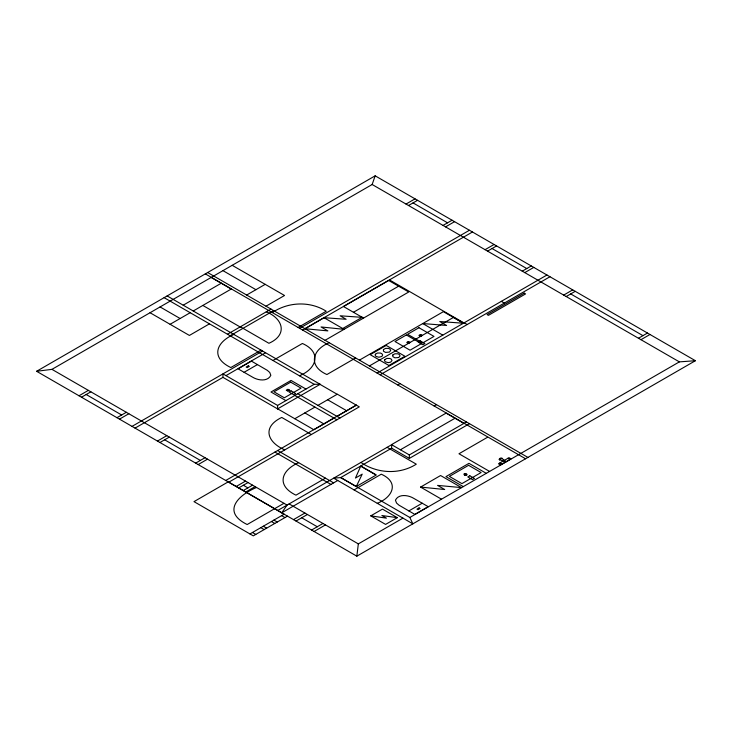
<?xml version="1.0" encoding="UTF-8"?>
<svg xmlns="http://www.w3.org/2000/svg" width="732" height="732" viewBox="0 0 732 732"><rect width="100%" height="100%" fill="white"/><g stroke="black" fill="none" stroke-linecap="round" stroke-linejoin="round"><path stroke-width="1.1" d="M356.841 556.174L695.4 360.711L375.159 175.826L36.6 371.289L356.841 556.174L358.332 543.885L402.939 518.128M36.6 371.289L51.963 369.358L372.149 184.501L375.159 175.826M356.283 486.533L362.212 474.144L355.468 478.042L360.794 465.991L376.321 474.958L356.283 486.533L340.746 477.566M183.201 305.198L221.229 283.247M170.099 324.294L190.146 312.729M193.221 310.99L231.248 289.03L211.2 277.465M246.693 295.023L265.204 284.336M406.022 204.063L415.044 198.857M79.01 395.774L88.362 390.366M408.529 205.509L417.551 200.303M81.517 397.211L90.869 391.812M209.434 323.864L189.396 335.439L150.051 312.729M266.018 306.186L284.528 295.49L232.172 265.313M227.469 334.231L270.996 309.096M230.141 335.778L273.667 310.642M233.828 334.433C215.702 342.338 210.578 357.847 230.818 367.546L261.004 350.116M272.341 312.573C288.234 301.831 309.883 300.898 326.234 311.219L298.116 327.451M443.034 225.429L452.056 220.222M445.541 226.874L454.563 221.668M116.983 417.688L126.334 412.29M119.481 419.143L128.841 413.736M299.608 328.311L469.441 230.26M132.035 426.381L262.568 351.021M302.609 330.05L472.451 231.998M362.258 317.359L340.115 315.785L346.126 319.262L324.02 317.706L305.006 328.732L327.863 330.891L321.046 326.957L344.077 329.327M388.71 280.411L343.482 306.516L363.53 318.091M135.045 428.119L222.958 377.364L277.584 408.895L320.195 384.3L167.134 295.92M225.968 375.626L265.57 352.76M244.076 372.295L252.714 377.245C258.039 380.475 267.61 381.894 270.84 375.333L269.751 372.478L267.363 370.374L251.424 361.114L238.065 368.827L244.076 372.295L257.435 364.582M353.446 312.271L398.574 286.221M272.954 360.492L302.408 343.482C322.007 352.138 316.837 368.818 299.397 375.763M342.732 328.512L362.157 317.295M325.054 340.307L408.758 291.977L388.555 280.429M485.051 249.685L494.073 244.479M157.444 441.057L166.795 435.659M487.558 251.131L496.58 245.925M329.244 342.722C311.951 349.722 307.962 366.192 326.911 374.537L355.624 357.957M159.951 442.503L169.312 437.105M222.958 377.364L222.958 373.887L277.584 405.427L314.184 384.3L320.195 384.3M359.412 360.144L443.382 311.658L463.42 323.233L439.786 321.531L446.593 325.466L422.794 323.544M522.255 271.169L531.276 265.954M524.762 272.615L533.784 267.4M195.673 463.118L205.024 457.72M198.171 464.573L207.531 459.165M369.431 365.927L453.511 317.377L463.539 323.169M294.795 418.741L314.925 407.111M317.953 405.363L337.315 394.191L359.284 406.864L228.75 482.223M377.117 373.064L546.95 275.012M380.128 374.802L549.961 276.742M225.749 480.485L356.274 405.125M333.984 418.118L313.863 429.73L277.666 408.849M337.04 416.352L356.374 405.189M397.741 384.968L400.075 383.623M563.695 295.088L572.708 289.881M236.162 486.506L245.522 481.107M566.193 296.533L575.215 291.327M238.669 487.951L248.029 482.553M243.225 490.577L252.577 485.179M245.723 492.023L255.075 486.624M298.638 462.67C280.813 470.484 276.284 485.746 295.966 495.161L325.447 478.142M256.529 487.466C237.827 495.253 221.54 511.888 247.178 524.533L283.961 503.296M434.158 405.995L436.492 404.64M277.712 510.488L391.647 444.708L391.647 448.185L340.728 477.575L333.71 478.161L412.848 523.847L409.838 517.478L340.728 477.575M337.736 480.485L281.738 512.812L287.063 505.089L51.963 369.358M249.951 533.939L284.135 514.193L228.21 481.866L193.989 501.63L253.29 535.861L287.475 516.133M400.404 449.768L455.011 418.237M293.514 519.61L304.905 513.041M463.905 423.37L446.117 413.104L391.51 444.635L409.334 454.92L466.458 421.943M296.021 521.056L307.413 514.486M354.059 489.909L381.271 474.199C399.681 482.388 392.736 497.321 377.264 503.305M391.647 448.185L409.334 458.397L469.459 423.682M638.45 338.248L647.472 333.042M640.957 339.694L649.97 334.487M311.576 530.041L322.968 523.462M314.083 531.487L325.475 524.908M487.274 437.416L458.973 453.758L489.589 471.435M370.767 515.859L382.461 509.106L397.284 517.661L385.59 524.414L370.767 515.859L386.423 518.146L381.894 515.529L397.284 517.661M420.543 487.1L440.582 475.526L461.508 487.603L437.571 485.398L444.69 489.507L420.571 487.082L441.46 499.178M408.849 510.927L422.208 503.213L428.211 506.681L414.852 514.395L398.922 505.135L396.534 503.03L395.436 500.176C398.666 493.615 408.246 495.033 413.571 498.263L422.208 503.213M502.674 460.602L503.57 460.089M503.305 460.968L498.455 463.768L500.496 464.948L511.055 458.854L509.014 457.674L504.202 460.446M409.838 517.478L679.369 361.873L695.4 360.711M413.04 202.901L447.545 222.821M492.069 248.532L526.766 268.562M570.704 293.925L642.961 335.649M372.149 184.501L679.369 361.873M501.319 301.355L504.33 303.094M464.18 322.794L467.19 324.532M389.451 279.917L463.951 322.931M422.757 323.571L442.796 335.137M324.02 317.706L344.104 329.308M222.949 270.639L255.935 289.689M207.659 272.524L527.9 457.418M205.317 273.878L525.567 458.772M266.247 311.841C283.293 318.667 287.868 334.936 268.918 343.29L240.352 326.792M507.944 458.287L509.984 459.467M506.242 461.627C504 461.059 501.054 455.551 499.023 459.403L505.345 462.148M499.563 463.127L501.63 464.289M202.837 305.436L240.114 326.966M486.258 473.32L468.965 463.329L445.953 476.614L463.246 486.606M320.04 384.382L337.168 394.274M164.124 297.659L314.184 384.3M327.652 399.773L346.712 410.771M305.949 389.049L291.034 380.439L270.986 392.004L285.91 400.624M160.079 306.937L180.118 318.512M297.823 393.743L339.913 418.045M387.118 447.325L416.298 464.18C399.471 474.839 377.19 473.595 360.931 462.441M294.813 395.481L336.912 419.775M304.869 412.921L323.928 423.929M311.356 434.534L281.747 417.441C261.882 426.957 267.015 442.165 284.757 449.887M361.288 466.513L375.425 474.675M277.62 450.537L333.618 482.864M274.948 452.083L330.946 484.41M289.103 503.909L358.332 543.885M301.712 517.771L317.276 526.756M86.193 394.511L121.658 414.989M164.636 439.804L200.348 460.419M243.353 485.252L247.901 487.878M281.637 515.639L284.977 517.57M273.924 520.095L277.263 522.017M271.426 521.532L274.765 523.462M263.31 526.226L266.649 528.156M260.821 527.662L264.161 529.593M252.448 532.493L255.788 534.424M409.334 454.92L409.334 458.397M277.584 405.427L277.584 408.895M499.498 459.797L502.198 458.25L500.413 458.552L499.498 459.797M375.406 354.233L375.132 355.057L375.974 356.447L378.911 357.234L381.839 356.447L382.69 355.057L381.839 353.657L380.329 353.034L377.483 353.034L375.406 354.233M383.458 349.585L383.458 351.223L385.535 352.421L389.378 352.101L390.742 350.408L389.891 349.008L388.39 348.377L385.535 348.377L383.458 349.585M384.757 359.632L384.483 360.455L385.325 361.846L388.262 362.633L390.678 362.148L392.041 360.455L391.19 359.064L389.689 358.433L386.844 358.433L384.757 359.632M392.819 354.983L392.819 356.621L394.896 357.829L398.73 357.5L400.093 355.807L399.251 354.407L397.741 353.785L394.896 353.785L392.819 354.983M288.865 390.211C286.798 392.169 286.788 388.253 288.865 390.211M409.362 342.448C407.294 344.415 407.285 340.49 409.362 342.448M421.531 335.43C419.454 337.388 419.445 333.472 421.531 335.43M422.236 335.43L420.58 336.381L418.924 335.43L420.58 334.478L422.236 335.43M289.579 390.211L287.923 391.163L286.267 390.211L287.923 389.25L289.579 390.211M410.076 342.448L408.419 343.409L406.763 342.448L408.419 341.496L410.076 342.448M464.097 474.043L464.509 475.397L466.43 475.388L467.126 474.601L466.43 473.805L464.097 474.043M464.683 474.281C464.912 476.66 467.94 473.229 464.683 474.281M508.703 459.202L508.703 459.202M500.67 463.603L501.301 463.521L500.67 463.603M248.304 365.799L246.181 367.025L247.196 367.61L249.319 366.384L248.304 365.799M290.677 382.159L273.978 391.803L284.336 397.787L301.044 388.143L290.677 382.159M291.016 390.833L289.012 391.995L293.688 394.694L295.691 393.542L291.016 390.833M386.222 345.431L370.2 354.681L388.912 365.478L404.924 356.237L386.222 345.431M406.361 334.963L394.996 341.524L410.03 350.198L421.394 343.637L406.361 334.963M418.96 327.726L407.596 334.286L422.629 342.969L433.994 336.409L418.96 327.726M420.223 340.883L418.219 342.045L422.895 344.745L424.899 343.583L420.223 340.883M524.231 293.139L487.091 314.586L488.427 315.355L525.567 293.916L524.231 293.139M468.572 465.314L449.393 476.386L461.919 483.623L481.098 472.552L468.572 465.314M469.779 475.763L467.775 476.916L472.451 479.616L474.455 478.463L469.779 475.763M419.088 507.898L416.966 509.124L417.972 509.71L420.095 508.484L419.088 507.898"/></g></svg>
